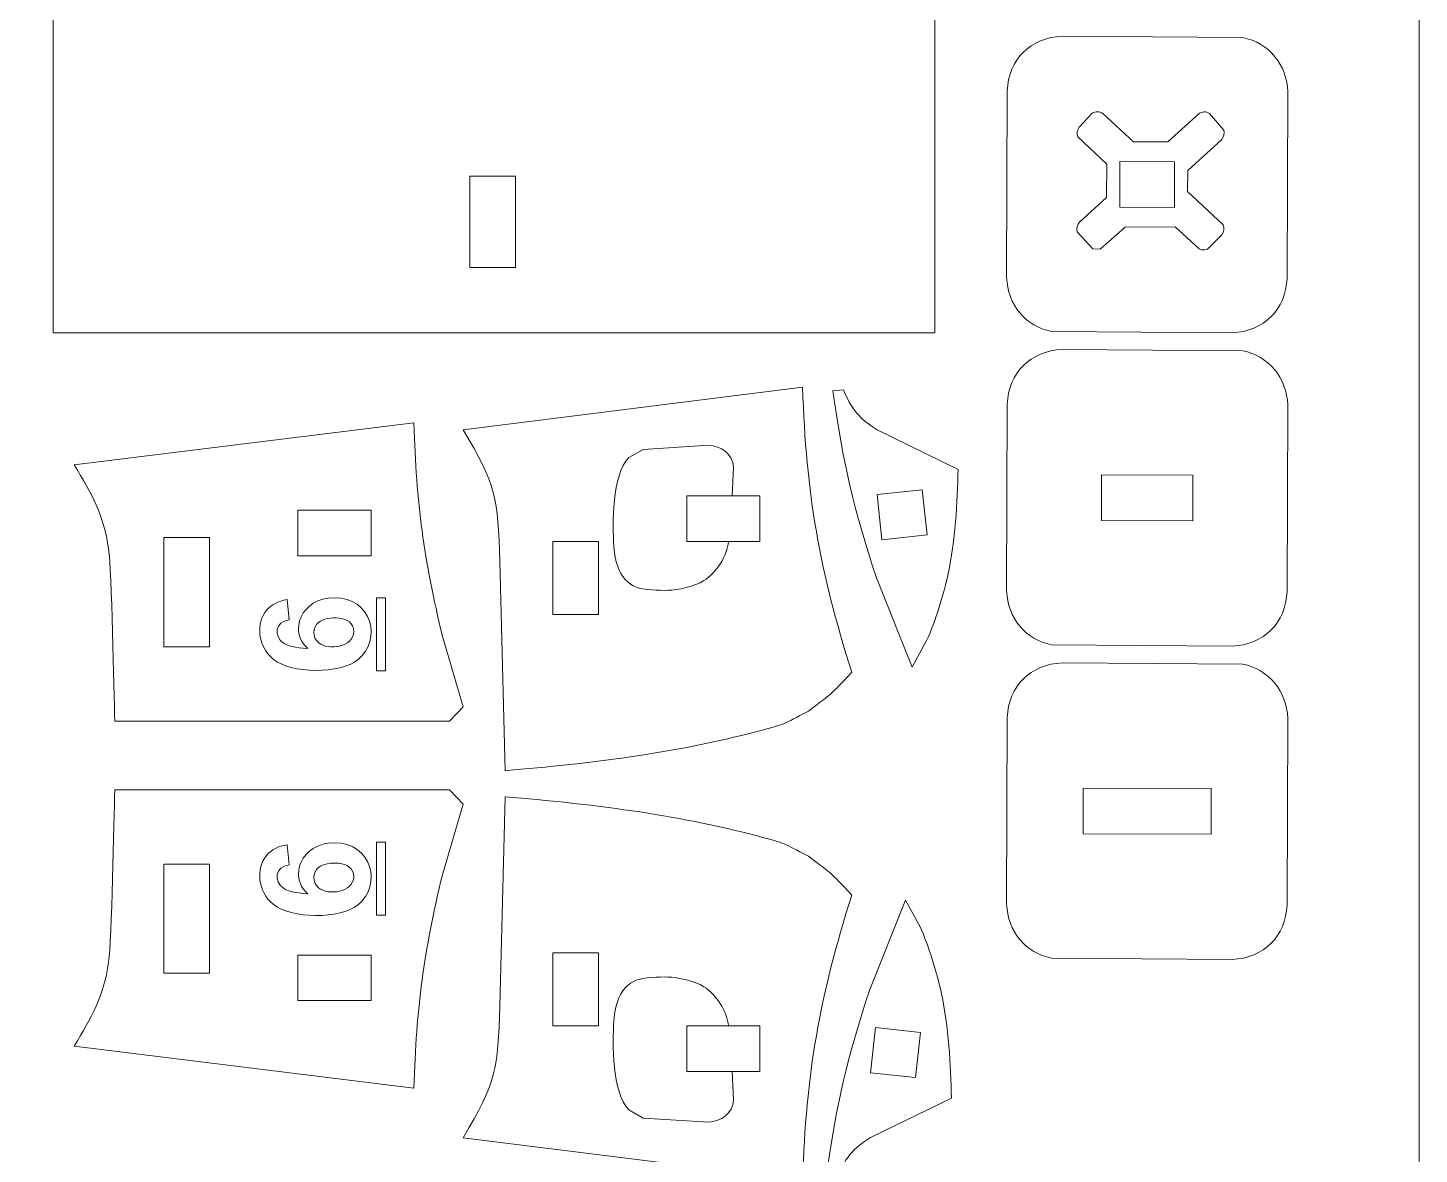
# Model space of a CAD drawing. Header units: centimetres. Extents: x -115 to 36, y 62 to 130.
# Drawn here: x -49.95 to -40.25, y 110.78 to 118.63 of the extents above; entities that cross this region are included whole.
import ezdxf

# ---------------------------------------------------------------- set-up
doc = ezdxf.new("R2010")
doc.units = ezdxf.units.CM
doc.header["$MEASUREMENT"] = 0
doc.layers.add('Camada 1', color=7, linetype='Continuous')

msp = doc.modelspace()

# ---------------------------------------------------------------- linework, layer by layer
at = {"layer": 'Camada 1', "lineweight": 9}
for points, knots in [([(-76.48531, 129.0524), (-76.48531, 129.73959), (-75.92308, 130.30186), (-75.23589, 130.30186), (-75.23589, 130.30186), (-75.23589, 130.30186), (-41.50117, 130.30186), (-41.50117, 130.30186), (-41.50117, 130.30186), (-40.81398, 130.30186), (-40.25171, 129.73959), (-40.25171, 129.0524), (-40.25171, 129.0524), (-40.25171, 129.0524), (-40.25171, 76.57619), (-40.25171, 76.57619), (-40.25171, 76.57619), (-40.25171, 75.88896), (-40.81398, 75.32674), (-41.50117, 75.32674), (-41.50117, 75.32674), (-41.50117, 75.32674), (-75.23589, 75.32674), (-75.23589, 75.32674), (-75.23589, 75.32674), (-75.92308, 75.32674), (-76.48531, 75.88896), (-76.48531, 76.57619), (-76.48531, 76.57619), (-76.48531, 76.57619), (-76.48531, 129.0524), (-76.48531, 129.0524)], [0, 0, 0, 0, 0.1111111, 0.1111111, 0.1111111, 0.1111111, 0.2222222, 0.2222222, 0.2222222, 0.2222222, 0.3333333, 0.3333333, 0.3333333, 0.3333333, 0.4444444, 0.4444444, 0.4444444, 0.4444444, 0.5555556, 0.5555556, 0.5555556, 0.5555556, 0.6666667, 0.6666667, 0.6666667, 0.6666667, 0.7777778, 0.7777778, 0.7777778, 0.7777778, 1, 1, 1, 1]), ([(-43.62764, 129.768), (-43.62764, 129.768), (-49.77488, 129.768), (-49.77488, 129.768), (-49.77488, 129.768), (-49.77488, 129.768), (-49.77488, 116.50547), (-49.77488, 116.50547), (-49.77488, 116.50547), (-49.77488, 116.50547), (-43.62764, 116.50547), (-43.62764, 116.50547), (-43.62764, 116.50547), (-43.62764, 116.50547), (-43.62764, 129.768), (-43.62764, 129.768)], [0, 0, 0, 0, 0.2, 0.2, 0.2, 0.2, 0.4, 0.4, 0.4, 0.4, 0.6, 0.6, 0.6, 0.6, 1, 1, 1, 1]), ([(-41.48101, 118.56437), (-41.29768, 118.5305), (-41.17183, 118.36797), (-41.16828, 118.18733), (-41.16828, 118.18733), (-41.16828, 118.18733), (-41.17196, 116.8867), (-41.17196, 116.8867), (-41.17196, 116.8867), (-41.18249, 116.66701), (-41.33558, 116.51477), (-41.55535, 116.50547), (-41.55535, 116.50547), (-41.55535, 116.50547), (-42.81487, 116.51524), (-42.81487, 116.51524), (-42.81487, 116.51524), (-42.99549, 116.5486), (-43.11956, 116.70148), (-43.12764, 116.89224), (-43.12764, 116.89224), (-43.12764, 116.89224), (-43.12396, 118.19287), (-43.12396, 118.19287), (-43.12396, 118.19287), (-43.11343, 118.4126), (-42.9603, 118.56484), (-42.74053, 118.5741), (-42.74053, 118.5741), (-42.74053, 118.5741), (-41.48101, 118.56437), (-41.48101, 118.56437)], [0, 0, 0, 0, 0.1111111, 0.1111111, 0.1111111, 0.1111111, 0.2222222, 0.2222222, 0.2222222, 0.2222222, 0.3333333, 0.3333333, 0.3333333, 0.3333333, 0.4444444, 0.4444444, 0.4444444, 0.4444444, 0.5555556, 0.5555556, 0.5555556, 0.5555556, 0.6666667, 0.6666667, 0.6666667, 0.6666667, 0.7777778, 0.7777778, 0.7777778, 0.7777778, 1, 1, 1, 1]), ([(-42.33866, 117.69966), (-42.33866, 117.69966), (-42.33955, 117.38106), (-42.33955, 117.38106), (-42.33955, 117.38106), (-42.33955, 117.38106), (-41.95722, 117.37996), (-41.95722, 117.37996), (-41.95722, 117.37996), (-41.95722, 117.37996), (-41.95633, 117.69856), (-41.95633, 117.69856), (-41.95633, 117.69856), (-41.95633, 117.69856), (-42.33866, 117.69966), (-42.33866, 117.69966)], [0, 0, 0, 0, 0.2, 0.2, 0.2, 0.2, 0.4, 0.4, 0.4, 0.4, 0.6, 0.6, 0.6, 0.6, 1, 1, 1, 1]), ([(-46.5513, 116.96138), (-46.5513, 116.96138), (-46.86991, 116.96138), (-46.86991, 116.96138), (-46.86991, 116.96138), (-46.86991, 116.96138), (-46.86991, 117.59858), (-46.86991, 117.59858), (-46.86991, 117.59858), (-46.86991, 117.59858), (-46.5513, 117.59858), (-46.5513, 117.59858), (-46.5513, 117.59858), (-46.5513, 117.59858), (-46.5513, 116.96138), (-46.5513, 116.96138)], [0, 0, 0, 0, 0.2, 0.2, 0.2, 0.2, 0.4, 0.4, 0.4, 0.4, 0.6, 0.6, 0.6, 0.6, 1, 1, 1, 1]), ([(-41.48101, 116.37903), (-41.30583, 116.34665), (-41.17197, 116.19023), (-41.16828, 116.00198), (-41.16828, 116.00198), (-41.16828, 116.00198), (-41.17196, 114.7014), (-41.17196, 114.7014), (-41.17196, 114.7014), (-41.18245, 114.48167), (-41.33562, 114.32943), (-41.55535, 114.32012), (-41.55535, 114.32012), (-41.55535, 114.32012), (-42.81487, 114.32989), (-42.81487, 114.32989), (-42.81487, 114.32989), (-42.99545, 114.36322), (-43.11956, 114.51613), (-43.1276, 114.70694), (-43.1276, 114.70694), (-43.1276, 114.70694), (-43.12392, 116.00752), (-43.12392, 116.00752), (-43.12392, 116.00752), (-43.11339, 116.22725), (-42.9603, 116.37949), (-42.74053, 116.3888), (-42.74053, 116.3888), (-42.74053, 116.3888), (-41.48101, 116.37903), (-41.48101, 116.37903)], [0, 0, 0, 0, 0.1111111, 0.1111111, 0.1111111, 0.1111111, 0.2222222, 0.2222222, 0.2222222, 0.2222222, 0.3333333, 0.3333333, 0.3333333, 0.3333333, 0.4444444, 0.4444444, 0.4444444, 0.4444444, 0.5555556, 0.5555556, 0.5555556, 0.5555556, 0.6666667, 0.6666667, 0.6666667, 0.6666667, 0.7777778, 0.7777778, 0.7777778, 0.7777778, 1, 1, 1, 1]), ([(-44.86563, 113.72532), (-44.65732, 113.78043), (-44.69639, 113.77023), (-44.50842, 113.86733), (-44.50842, 113.86733), (-44.31948, 114.01026), (-44.37018, 113.96552), (-44.20657, 114.13815), (-44.20657, 114.13815), (-44.43251, 114.84377), (-44.52601, 115.3846), (-44.54999, 116.12516), (-44.54999, 116.12516), (-44.54999, 116.12516), (-46.9168, 115.82973), (-46.9168, 115.82973), (-46.9168, 115.82973), (-46.68717, 115.44951), (-46.67427, 115.34895), (-46.65968, 114.91148), (-46.65968, 114.91148), (-46.65968, 114.91148), (-46.62386, 113.45138), (-46.62386, 113.45138), (-46.62386, 113.45138), (-46.02628, 113.50268), (-45.44748, 113.57139), (-44.86563, 113.72532)], [0, 0, 0, 0, 0.125, 0.125, 0.125, 0.125, 0.25, 0.25, 0.25, 0.25, 0.375, 0.375, 0.375, 0.375, 0.5, 0.5, 0.5, 0.5, 0.625, 0.625, 0.625, 0.625, 0.75, 0.75, 0.75, 0.75, 1, 1, 1, 1]), ([(-44.33865, 116.1), (-44.26722, 115.59325), (-44.19495, 115.28235), (-44.03561, 114.79603), (-44.03561, 114.79603), (-44.03561, 114.79603), (-43.78716, 114.17358), (-43.78716, 114.17358), (-43.78716, 114.17358), (-43.78716, 114.17358), (-43.68284, 114.36426), (-43.68284, 114.36426), (-43.68284, 114.36426), (-43.62689, 114.48483), (-43.56223, 114.69669), (-43.53487, 114.82707), (-43.53487, 114.82707), (-43.48835, 115.04858), (-43.46848, 115.32497), (-43.46632, 115.55308), (-43.46632, 115.55308), (-43.46632, 115.55308), (-44.02956, 115.8288), (-44.02956, 115.8288), (-44.02956, 115.8288), (-44.14716, 115.89752), (-44.21677, 115.98328), (-44.26447, 116.10803), (-44.26447, 116.10803), (-44.26447, 116.10803), (-44.33865, 116.1), (-44.33865, 116.1)], [0, 0, 0, 0, 0.1111111, 0.1111111, 0.1111111, 0.1111111, 0.2222222, 0.2222222, 0.2222222, 0.2222222, 0.3333333, 0.3333333, 0.3333333, 0.3333333, 0.4444444, 0.4444444, 0.4444444, 0.4444444, 0.5555556, 0.5555556, 0.5555556, 0.5555556, 0.6666667, 0.6666667, 0.6666667, 0.6666667, 0.7777778, 0.7777778, 0.7777778, 0.7777778, 1, 1, 1, 1]), ([(-47.05889, 114.3813), (-47.05889, 114.3813), (-46.9168, 113.89714), (-46.9168, 113.89714), (-46.9168, 113.89714), (-46.9168, 113.89714), (-47.01169, 113.7973), (-47.01169, 113.7973), (-47.01169, 113.7973), (-47.01169, 113.7973), (-49.34539, 113.7973), (-49.34539, 113.7973), (-49.34539, 113.7973), (-49.35031, 114.00816), (-49.36656, 114.84778), (-49.38818, 114.99901), (-49.38818, 114.99901), (-49.42251, 115.23919), (-49.50589, 115.38392), (-49.62699, 115.58382), (-49.62699, 115.58382), (-49.62699, 115.58382), (-47.26022, 115.87836), (-47.26022, 115.87836), (-47.26022, 115.87836), (-47.24172, 115.30773), (-47.1916, 114.93651), (-47.05889, 114.3813)], [0, 0, 0, 0, 0.125, 0.125, 0.125, 0.125, 0.25, 0.25, 0.25, 0.25, 0.375, 0.375, 0.375, 0.375, 0.5, 0.5, 0.5, 0.5, 0.625, 0.625, 0.625, 0.625, 0.75, 0.75, 0.75, 0.75, 1, 1, 1, 1]), ([(-45.06612, 115.04946), (-45.07682, 114.95224), (-45.14897, 114.83223), (-45.23836, 114.77674), (-45.23836, 114.77674), (-45.30484, 114.73551), (-45.4142, 114.71145), (-45.49163, 114.70921), (-45.49163, 114.70921), (-45.54098, 114.70781), (-45.66324, 114.71251), (-45.71064, 114.73196), (-45.71064, 114.73196), (-45.82516, 114.77894), (-45.85886, 114.90255), (-45.86542, 115.01534), (-45.86542, 115.01534), (-45.87451, 115.17155), (-45.88195, 115.51045), (-45.76101, 115.63596), (-45.76101, 115.63596), (-45.76101, 115.63596), (-45.66163, 115.69255), (-45.66163, 115.69255), (-45.66163, 115.69255), (-45.66163, 115.69255), (-45.20263, 115.72079), (-45.20263, 115.72079), (-45.20263, 115.72079), (-45.12203, 115.71623), (-45.03525, 115.66155), (-45.03119, 115.56564), (-45.03119, 115.56564), (-45.03119, 115.56564), (-45.0402, 115.36802), (-45.0402, 115.36802)], [0, 0, 0, 0, 0.1, 0.1, 0.1, 0.1, 0.2, 0.2, 0.2, 0.2, 0.3, 0.3, 0.3, 0.3, 0.4, 0.4, 0.4, 0.4, 0.5, 0.5, 0.5, 0.5, 0.6, 0.6, 0.6, 0.6, 0.7, 0.7, 0.7, 0.7, 0.8, 0.8, 0.8, 0.8, 1, 1, 1, 1]), ([(-41.8298, 115.19427), (-41.8298, 115.19427), (-41.82887, 115.51287), (-41.82887, 115.51287), (-41.82887, 115.51287), (-41.82887, 115.51287), (-42.46608, 115.51465), (-42.46608, 115.51465), (-42.46608, 115.51465), (-42.46608, 115.51465), (-42.46701, 115.19605), (-42.46701, 115.19605), (-42.46701, 115.19605), (-42.46701, 115.19605), (-41.8298, 115.19427), (-41.8298, 115.19427)], [0, 0, 0, 0, 0.2, 0.2, 0.2, 0.2, 0.4, 0.4, 0.4, 0.4, 0.6, 0.6, 0.6, 0.6, 1, 1, 1, 1]), ([(-45.35758, 115.04946), (-45.35758, 115.04946), (-45.35758, 115.36802), (-45.35758, 115.36802), (-45.35758, 115.36802), (-45.35758, 115.36802), (-44.84787, 115.36802), (-44.84787, 115.36802), (-44.84787, 115.36802), (-44.84787, 115.36802), (-44.84787, 115.04946), (-44.84787, 115.04946), (-44.84787, 115.04946), (-44.84787, 115.04946), (-45.35758, 115.04946), (-45.35758, 115.04946)], [0, 0, 0, 0, 0.2, 0.2, 0.2, 0.2, 0.4, 0.4, 0.4, 0.4, 0.6, 0.6, 0.6, 0.6, 1, 1, 1, 1]), ([(-43.68178, 115.09585), (-43.68178, 115.09585), (-43.99653, 115.06185), (-43.99653, 115.06185), (-43.99653, 115.06185), (-43.99653, 115.06185), (-44.03053, 115.37657), (-44.03053, 115.37657), (-44.03053, 115.37657), (-44.03053, 115.37657), (-43.71578, 115.41057), (-43.71578, 115.41057), (-43.71578, 115.41057), (-43.71578, 115.41057), (-43.68178, 115.09585), (-43.68178, 115.09585)], [0, 0, 0, 0, 0.2, 0.2, 0.2, 0.2, 0.4, 0.4, 0.4, 0.4, 0.6, 0.6, 0.6, 0.6, 1, 1, 1, 1]), ([(-47.5581, 115.26733), (-47.5581, 115.26733), (-48.06781, 115.26733), (-48.06781, 115.26733), (-48.06781, 115.26733), (-48.06781, 115.26733), (-48.06781, 114.9497), (-48.06781, 114.9497), (-48.06781, 114.9497), (-48.06781, 114.9497), (-47.5581, 114.9497), (-47.5581, 114.9497), (-47.5581, 114.9497), (-47.5581, 114.9497), (-47.5581, 115.26733), (-47.5581, 115.26733)], [0, 0, 0, 0, 0.2, 0.2, 0.2, 0.2, 0.4, 0.4, 0.4, 0.4, 0.6, 0.6, 0.6, 0.6, 1, 1, 1, 1]), ([(-49.00217, 114.31445), (-49.00217, 114.31445), (-48.68361, 114.31445), (-48.68361, 114.31445), (-48.68361, 114.31445), (-48.68361, 114.31445), (-48.68366, 115.07674), (-48.68366, 115.07674), (-48.68366, 115.07674), (-48.68366, 115.07674), (-49.00226, 115.07678), (-49.00226, 115.07678), (-49.00226, 115.07678), (-49.00226, 115.07678), (-49.00217, 114.31445), (-49.00217, 114.31445)], [0, 0, 0, 0, 0.2, 0.2, 0.2, 0.2, 0.4, 0.4, 0.4, 0.4, 0.6, 0.6, 0.6, 0.6, 1, 1, 1, 1]), ([(-46.29198, 115.04951), (-46.29198, 115.04951), (-45.97342, 115.04951), (-45.97342, 115.04951), (-45.97342, 115.04951), (-45.97342, 115.04951), (-45.97342, 114.5398), (-45.97342, 114.5398), (-45.97342, 114.5398), (-45.97342, 114.5398), (-46.29198, 114.5398), (-46.29198, 114.5398), (-46.29198, 114.5398), (-46.29198, 114.5398), (-46.29198, 115.04951), (-46.29198, 115.04951)], [0, 0, 0, 0, 0.2, 0.2, 0.2, 0.2, 0.4, 0.4, 0.4, 0.4, 0.6, 0.6, 0.6, 0.6, 1, 1, 1, 1]), ([(-41.48101, 114.19368), (-41.30574, 114.1613), (-41.172, 114.00484), (-41.16828, 113.81668), (-41.16828, 113.81668), (-41.16828, 113.81668), (-41.17196, 112.51605), (-41.17196, 112.51605), (-41.17196, 112.51605), (-41.18249, 112.29632), (-41.33562, 112.14408), (-41.55535, 112.13482), (-41.55535, 112.13482), (-41.55535, 112.13482), (-42.81487, 112.14455), (-42.81487, 112.14455), (-42.81487, 112.14455), (-42.99545, 112.17791), (-43.11956, 112.33079), (-43.12764, 112.52159), (-43.12764, 112.52159), (-43.12764, 112.52159), (-43.12396, 113.82222), (-43.12396, 113.82222), (-43.12396, 113.82222), (-43.11343, 114.04191), (-42.9603, 114.19415), (-42.74053, 114.20345), (-42.74053, 114.20345), (-42.74053, 114.20345), (-41.48101, 114.19368), (-41.48101, 114.19368)], [0, 0, 0, 0, 0.1111111, 0.1111111, 0.1111111, 0.1111111, 0.2222222, 0.2222222, 0.2222222, 0.2222222, 0.3333333, 0.3333333, 0.3333333, 0.3333333, 0.4444444, 0.4444444, 0.4444444, 0.4444444, 0.5555556, 0.5555556, 0.5555556, 0.5555556, 0.6666667, 0.6666667, 0.6666667, 0.6666667, 0.7777778, 0.7777778, 0.7777778, 0.7777778, 1, 1, 1, 1]), ([(-47.05889, 112.73361), (-47.05889, 112.73361), (-46.9168, 113.21778), (-46.9168, 113.21778), (-46.9168, 113.21778), (-46.9168, 113.21778), (-47.01169, 113.31762), (-47.01169, 113.31762), (-47.01169, 113.31762), (-47.01169, 113.31762), (-49.34539, 113.31762), (-49.34539, 113.31762), (-49.34539, 113.31762), (-49.35031, 113.10682), (-49.36657, 112.26706), (-49.38818, 112.11591), (-49.38818, 112.11591), (-49.42254, 111.87558), (-49.50588, 111.73111), (-49.62699, 111.5311), (-49.62699, 111.5311), (-49.62699, 111.5311), (-47.26022, 111.23656), (-47.26022, 111.23656), (-47.26022, 111.23656), (-47.24172, 111.80699), (-47.1916, 112.17859), (-47.05889, 112.73361)], [0, 0, 0, 0, 0.125, 0.125, 0.125, 0.125, 0.25, 0.25, 0.25, 0.25, 0.375, 0.375, 0.375, 0.375, 0.5, 0.5, 0.5, 0.5, 0.625, 0.625, 0.625, 0.625, 0.75, 0.75, 0.75, 0.75, 1, 1, 1, 1]), ([(-41.70146, 113.32715), (-41.70146, 113.32715), (-42.59354, 113.32968), (-42.59354, 113.32968), (-42.59354, 113.32968), (-42.59354, 113.32968), (-42.59447, 113.01108), (-42.59447, 113.01108), (-42.59447, 113.01108), (-42.59447, 113.01108), (-41.70235, 113.00855), (-41.70235, 113.00855), (-41.70235, 113.00855), (-41.70235, 113.00855), (-41.70146, 113.32715), (-41.70146, 113.32715)], [0, 0, 0, 0, 0.2, 0.2, 0.2, 0.2, 0.4, 0.4, 0.4, 0.4, 0.6, 0.6, 0.6, 0.6, 1, 1, 1, 1]), ([(-44.86563, 112.9961), (-44.65732, 112.941), (-44.69639, 112.95119), (-44.50842, 112.85409), (-44.50842, 112.85409), (-44.31948, 112.71112), (-44.37018, 112.7559), (-44.20657, 112.58328), (-44.20657, 112.58328), (-44.43251, 111.87765), (-44.52601, 111.33682), (-44.54999, 110.59627), (-44.54999, 110.59627), (-44.54999, 110.59627), (-46.9168, 110.89165), (-46.9168, 110.89165), (-46.9168, 110.89165), (-46.68717, 111.27191), (-46.67427, 111.37247), (-46.65968, 111.80995), (-46.65968, 111.80995), (-46.65968, 111.80995), (-46.62386, 113.27004), (-46.62386, 113.27004), (-46.62386, 113.27004), (-46.02628, 113.21875), (-45.44748, 113.15003), (-44.86563, 112.9961)], [0, 0, 0, 0, 0.125, 0.125, 0.125, 0.125, 0.25, 0.25, 0.25, 0.25, 0.375, 0.375, 0.375, 0.375, 0.5, 0.5, 0.5, 0.5, 0.625, 0.625, 0.625, 0.625, 0.75, 0.75, 0.75, 0.75, 1, 1, 1, 1]), ([(-49.00217, 112.80051), (-49.00217, 112.80051), (-48.68361, 112.80051), (-48.68361, 112.80051), (-48.68361, 112.80051), (-48.68361, 112.80051), (-48.68366, 112.03822), (-48.68366, 112.03822), (-48.68366, 112.03822), (-48.68366, 112.03822), (-49.00226, 112.03818), (-49.00226, 112.03818), (-49.00226, 112.03818), (-49.00226, 112.03818), (-49.00217, 112.80051), (-49.00217, 112.80051)], [0, 0, 0, 0, 0.2, 0.2, 0.2, 0.2, 0.4, 0.4, 0.4, 0.4, 0.6, 0.6, 0.6, 0.6, 1, 1, 1, 1]), ([(-44.38498, 110.62143), (-44.31355, 111.12817), (-44.24128, 111.43908), (-44.08194, 111.9254), (-44.08194, 111.9254), (-44.08194, 111.9254), (-43.83349, 112.54784), (-43.83349, 112.54784), (-43.83349, 112.54784), (-43.83349, 112.54784), (-43.72917, 112.35716), (-43.72917, 112.35716), (-43.72917, 112.35716), (-43.67322, 112.2366), (-43.60856, 112.02469), (-43.5812, 111.89436), (-43.5812, 111.89436), (-43.53468, 111.67285), (-43.51481, 111.39645), (-43.51265, 111.16835), (-43.51265, 111.16835), (-43.51265, 111.16835), (-44.07589, 110.89262), (-44.07589, 110.89262), (-44.07589, 110.89262), (-44.19349, 110.82391), (-44.2631, 110.73814), (-44.3108, 110.61339), (-44.3108, 110.61339), (-44.3108, 110.61339), (-44.38498, 110.62143), (-44.38498, 110.62143)], [0, 0, 0, 0, 0.1111111, 0.1111111, 0.1111111, 0.1111111, 0.2222222, 0.2222222, 0.2222222, 0.2222222, 0.3333333, 0.3333333, 0.3333333, 0.3333333, 0.4444444, 0.4444444, 0.4444444, 0.4444444, 0.5555556, 0.5555556, 0.5555556, 0.5555556, 0.6666667, 0.6666667, 0.6666667, 0.6666667, 0.7777778, 0.7777778, 0.7777778, 0.7777778, 1, 1, 1, 1]), ([(-47.5581, 111.84758), (-47.5581, 111.84758), (-48.06781, 111.84758), (-48.06781, 111.84758), (-48.06781, 111.84758), (-48.06781, 111.84758), (-48.06781, 112.16521), (-48.06781, 112.16521), (-48.06781, 112.16521), (-48.06781, 112.16521), (-47.5581, 112.16521), (-47.5581, 112.16521), (-47.5581, 112.16521), (-47.5581, 112.16521), (-47.5581, 111.84758), (-47.5581, 111.84758)], [0, 0, 0, 0, 0.2, 0.2, 0.2, 0.2, 0.4, 0.4, 0.4, 0.4, 0.6, 0.6, 0.6, 0.6, 1, 1, 1, 1]), ([(-46.29198, 111.67192), (-46.29198, 111.67192), (-45.97342, 111.67192), (-45.97342, 111.67192), (-45.97342, 111.67192), (-45.97342, 111.67192), (-45.97342, 112.18162), (-45.97342, 112.18162), (-45.97342, 112.18162), (-45.97342, 112.18162), (-46.29198, 112.18162), (-46.29198, 112.18162), (-46.29198, 112.18162), (-46.29198, 112.18162), (-46.29198, 111.67192), (-46.29198, 111.67192)], [0, 0, 0, 0, 0.2, 0.2, 0.2, 0.2, 0.4, 0.4, 0.4, 0.4, 0.6, 0.6, 0.6, 0.6, 1, 1, 1, 1]), ([(-45.06612, 111.67196), (-45.07682, 111.76918), (-45.14897, 111.8892), (-45.23836, 111.94468), (-45.23836, 111.94468), (-45.30484, 111.98591), (-45.4142, 112.00997), (-45.49163, 112.01221), (-45.49163, 112.01221), (-45.54098, 112.01361), (-45.66324, 112.00892), (-45.71064, 111.98946), (-45.71064, 111.98946), (-45.82516, 111.94248), (-45.85886, 111.81887), (-45.86542, 111.70609), (-45.86542, 111.70609), (-45.87451, 111.54987), (-45.88195, 111.21097), (-45.76101, 111.08546), (-45.76101, 111.08546), (-45.76101, 111.08546), (-45.66163, 111.02888), (-45.66163, 111.02888), (-45.66163, 111.02888), (-45.66163, 111.02888), (-45.20263, 111.00063), (-45.20263, 111.00063), (-45.20263, 111.00063), (-45.12203, 111.0052), (-45.03525, 111.05988), (-45.03119, 111.15579), (-45.03119, 111.15579), (-45.03119, 111.15579), (-45.0402, 111.3534), (-45.0402, 111.3534)], [0, 0, 0, 0, 0.1, 0.1, 0.1, 0.1, 0.2, 0.2, 0.2, 0.2, 0.3, 0.3, 0.3, 0.3, 0.4, 0.4, 0.4, 0.4, 0.5, 0.5, 0.5, 0.5, 0.6, 0.6, 0.6, 0.6, 0.7, 0.7, 0.7, 0.7, 0.8, 0.8, 0.8, 0.8, 1, 1, 1, 1]), ([(-45.35758, 111.67196), (-45.35758, 111.67196), (-45.35758, 111.3534), (-45.35758, 111.3534), (-45.35758, 111.3534), (-45.35758, 111.3534), (-44.84787, 111.3534), (-44.84787, 111.3534), (-44.84787, 111.3534), (-44.84787, 111.3534), (-44.84787, 111.67196), (-44.84787, 111.67196), (-44.84787, 111.67196), (-44.84787, 111.67196), (-45.35758, 111.67196), (-45.35758, 111.67196)], [0, 0, 0, 0, 0.2, 0.2, 0.2, 0.2, 0.4, 0.4, 0.4, 0.4, 0.6, 0.6, 0.6, 0.6, 1, 1, 1, 1]), ([(-43.72811, 111.62557), (-43.72811, 111.62557), (-44.04286, 111.65957), (-44.04286, 111.65957), (-44.04286, 111.65957), (-44.04286, 111.65957), (-44.07686, 111.34486), (-44.07686, 111.34486), (-44.07686, 111.34486), (-44.07686, 111.34486), (-43.76211, 111.31086), (-43.76211, 111.31086), (-43.76211, 111.31086), (-43.76211, 111.31086), (-43.72811, 111.62557), (-43.72811, 111.62557)], [0, 0, 0, 0, 0.2, 0.2, 0.2, 0.2, 0.4, 0.4, 0.4, 0.4, 0.6, 0.6, 0.6, 0.6, 1, 1, 1, 1])]:
    msp.add_open_spline(points, degree=3, knots=knots, dxfattribs=at)
at = {"layer": 'Camada 1', "color": 140, "lineweight": 9}
for points, knots in [([(-42.0045, 117.8376), (-42.0045, 117.8376), (-41.78337, 118.03737), (-41.78337, 118.03737), (-41.78337, 118.03737), (-41.76299, 118.04359), (-41.73956, 118.05374), (-41.71448, 118.03412), (-41.71448, 118.03412), (-41.71448, 118.03412), (-41.61413, 117.91964), (-41.61413, 117.91964), (-41.61413, 117.91964), (-41.60436, 117.89782), (-41.61612, 117.86961), (-41.62957, 117.85219), (-41.62957, 117.85219), (-41.62957, 117.85219), (-41.86528, 117.63783), (-41.86528, 117.63783), (-41.86528, 117.63783), (-41.86528, 117.63783), (-41.86571, 117.49079), (-41.86571, 117.49079), (-41.86571, 117.49079), (-41.86571, 117.49079), (-41.61828, 117.258), (-41.61828, 117.258), (-41.61828, 117.258), (-41.60572, 117.23782), (-41.61409, 117.20657), (-41.62762, 117.18945), (-41.62762, 117.18945), (-41.62762, 117.18945), (-41.72615, 117.088), (-41.72615, 117.088), (-41.72615, 117.088), (-41.727, 117.08757), (-41.76582, 117.07797), (-41.78604, 117.09074), (-41.78604, 117.09074), (-41.78604, 117.09074), (-41.95358, 117.24353), (-41.95358, 117.24353), (-41.95358, 117.24353), (-41.95358, 117.24353), (-42.30043, 117.24201), (-42.30043, 117.24201), (-42.30043, 117.24201), (-42.30043, 117.24201), (-42.47559, 117.08787), (-42.47559, 117.08787), (-42.47559, 117.08787), (-42.47559, 117.08787), (-42.52604, 117.09028), (-42.52604, 117.09028), (-42.52604, 117.09028), (-42.52604, 117.09028), (-42.63532, 117.21042), (-42.63532, 117.21042), (-42.63532, 117.21042), (-42.64373, 117.23102), (-42.63354, 117.26167), (-42.61988, 117.27787), (-42.61988, 117.27787), (-42.61988, 117.27787), (-42.4306, 117.45003), (-42.4306, 117.45003), (-42.4306, 117.45003), (-42.4306, 117.45003), (-42.42996, 117.68173), (-42.42996, 117.68173), (-42.42996, 117.68173), (-42.42996, 117.68173), (-42.63117, 117.87207), (-42.63117, 117.87207), (-42.63117, 117.87207), (-42.64132, 117.89194), (-42.63409, 117.92324), (-42.62183, 117.94062), (-42.62183, 117.94062), (-42.62183, 117.94062), (-42.53234, 118.03644), (-42.53234, 118.03644), (-42.53234, 118.03644), (-42.50727, 118.05217), (-42.47741, 118.05006), (-42.45474, 118.03268), (-42.45474, 118.03268), (-42.45474, 118.03268), (-42.24343, 117.83828), (-42.24343, 117.83828), (-42.24343, 117.83828), (-42.24343, 117.83828), (-42.0045, 117.8376), (-42.0045, 117.8376)], [0, 0, 0, 0, 0.04, 0.04, 0.04, 0.04, 0.08, 0.08, 0.08, 0.08, 0.12, 0.12, 0.12, 0.12, 0.16, 0.16, 0.16, 0.16, 0.2, 0.2, 0.2, 0.2, 0.24, 0.24, 0.24, 0.24, 0.28, 0.28, 0.28, 0.28, 0.32, 0.32, 0.32, 0.32, 0.36, 0.36, 0.36, 0.36, 0.4, 0.4, 0.4, 0.4, 0.44, 0.44, 0.44, 0.44, 0.48, 0.48, 0.48, 0.48, 0.52, 0.52, 0.52, 0.52, 0.56, 0.56, 0.56, 0.56, 0.6, 0.6, 0.6, 0.6, 0.64, 0.64, 0.64, 0.64, 0.68, 0.68, 0.68, 0.68, 0.72, 0.72, 0.72, 0.72, 0.76, 0.76, 0.76, 0.76, 0.8, 0.8, 0.8, 0.8, 0.84, 0.84, 0.84, 0.84, 0.88, 0.88, 0.88, 0.88, 0.92, 0.92, 0.92, 0.92, 1, 1, 1, 1]), ([(-48.28487, 114.57219), (-48.25261, 114.60992), (-48.20554, 114.63389), (-48.14384, 114.6443), (-48.14384, 114.6443), (-48.14384, 114.6443), (-48.12832, 114.5036), (-48.12832, 114.5036), (-48.12832, 114.5036), (-48.23318, 114.49133), (-48.23334, 114.39022), (-48.17167, 114.34278), (-48.17167, 114.34278), (-48.14418, 114.32164), (-48.08688, 114.3084), (-47.99976, 114.30294), (-47.99976, 114.30294), (-48.13681, 114.41908), (-48.04619, 114.65804), (-47.81534, 114.65804), (-47.81534, 114.65804), (-47.54808, 114.65804), (-47.4815, 114.3633), (-47.6475, 114.22627), (-47.6475, 114.22627), (-47.7716, 114.12383), (-48.11898, 114.12742), (-48.24132, 114.22945), (-48.24132, 114.22945), (-48.34785, 114.3183), (-48.36353, 114.48063), (-48.28487, 114.57219)], [0, 0, 0, 0, 0.1111111, 0.1111111, 0.1111111, 0.1111111, 0.2222222, 0.2222222, 0.2222222, 0.2222222, 0.3333333, 0.3333333, 0.3333333, 0.3333333, 0.4444444, 0.4444444, 0.4444444, 0.4444444, 0.5555556, 0.5555556, 0.5555556, 0.5555556, 0.6666667, 0.6666667, 0.6666667, 0.6666667, 0.7777778, 0.7777778, 0.7777778, 0.7777778, 1, 1, 1, 1]), ([(-47.52064, 114.65804), (-47.52064, 114.65804), (-47.52064, 114.14834), (-47.52064, 114.14834), (-47.52064, 114.14834), (-47.52064, 114.14834), (-47.45788, 114.14834), (-47.45788, 114.14834), (-47.45788, 114.14834), (-47.45788, 114.14834), (-47.45788, 114.65804), (-47.45788, 114.65804), (-47.45788, 114.65804), (-47.45788, 114.65804), (-47.52064, 114.65804), (-47.52064, 114.65804)], [0, 0, 0, 0, 0.2, 0.2, 0.2, 0.2, 0.4, 0.4, 0.4, 0.4, 0.6, 0.6, 0.6, 0.6, 1, 1, 1, 1]), ([(-47.92394, 114.34422), (-47.8594, 114.28742), (-47.67871, 114.31199), (-47.67871, 114.42232), (-47.67871, 114.42232), (-47.67871, 114.54111), (-47.87188, 114.52988), (-47.92255, 114.48736), (-47.92255, 114.48736), (-47.96823, 114.44903), (-47.96877, 114.38355), (-47.92394, 114.34422)], [0, 0, 0, 0, 0.25, 0.25, 0.25, 0.25, 0.5, 0.5, 0.5, 0.5, 1, 1, 1, 1]), ([(-48.28487, 112.86264), (-48.25261, 112.90036), (-48.20554, 112.92434), (-48.14384, 112.93474), (-48.14384, 112.93474), (-48.14384, 112.93474), (-48.12832, 112.79404), (-48.12832, 112.79404), (-48.12832, 112.79404), (-48.23299, 112.78194), (-48.2335, 112.68078), (-48.17167, 112.63326), (-48.17167, 112.63326), (-48.14418, 112.61212), (-48.08688, 112.59888), (-47.99976, 112.59343), (-47.99976, 112.59343), (-48.13679, 112.7094), (-48.04624, 112.94852), (-47.81534, 112.94852), (-47.81534, 112.94852), (-47.54815, 112.94852), (-47.48147, 112.65377), (-47.6475, 112.51672), (-47.6475, 112.51672), (-47.77163, 112.41426), (-48.11895, 112.41788), (-48.24132, 112.51989), (-48.24132, 112.51989), (-48.34789, 112.60874), (-48.3635, 112.77121), (-48.28487, 112.86264)], [0, 0, 0, 0, 0.1111111, 0.1111111, 0.1111111, 0.1111111, 0.2222222, 0.2222222, 0.2222222, 0.2222222, 0.3333333, 0.3333333, 0.3333333, 0.3333333, 0.4444444, 0.4444444, 0.4444444, 0.4444444, 0.5555556, 0.5555556, 0.5555556, 0.5555556, 0.6666667, 0.6666667, 0.6666667, 0.6666667, 0.7777778, 0.7777778, 0.7777778, 0.7777778, 1, 1, 1, 1]), ([(-47.52064, 112.95254), (-47.52064, 112.95254), (-47.52064, 112.44284), (-47.52064, 112.44284), (-47.52064, 112.44284), (-47.52064, 112.44284), (-47.45788, 112.44284), (-47.45788, 112.44284), (-47.45788, 112.44284), (-47.45788, 112.44284), (-47.45788, 112.95254), (-47.45788, 112.95254), (-47.45788, 112.95254), (-47.45788, 112.95254), (-47.52064, 112.95254), (-47.52064, 112.95254)], [0, 0, 0, 0, 0.2, 0.2, 0.2, 0.2, 0.4, 0.4, 0.4, 0.4, 0.6, 0.6, 0.6, 0.6, 1, 1, 1, 1]), ([(-47.92394, 112.63466), (-47.85938, 112.57796), (-47.67871, 112.60245), (-47.67871, 112.71277), (-47.67871, 112.71277), (-47.67871, 112.83176), (-47.87215, 112.82015), (-47.92255, 112.77785), (-47.92255, 112.77785), (-47.96803, 112.73969), (-47.96898, 112.67425), (-47.92394, 112.63466)], [0, 0, 0, 0, 0.25, 0.25, 0.25, 0.25, 0.5, 0.5, 0.5, 0.5, 1, 1, 1, 1])]:
    msp.add_open_spline(points, degree=3, knots=knots, dxfattribs=at)

doc.saveas('drawing.dxf')
